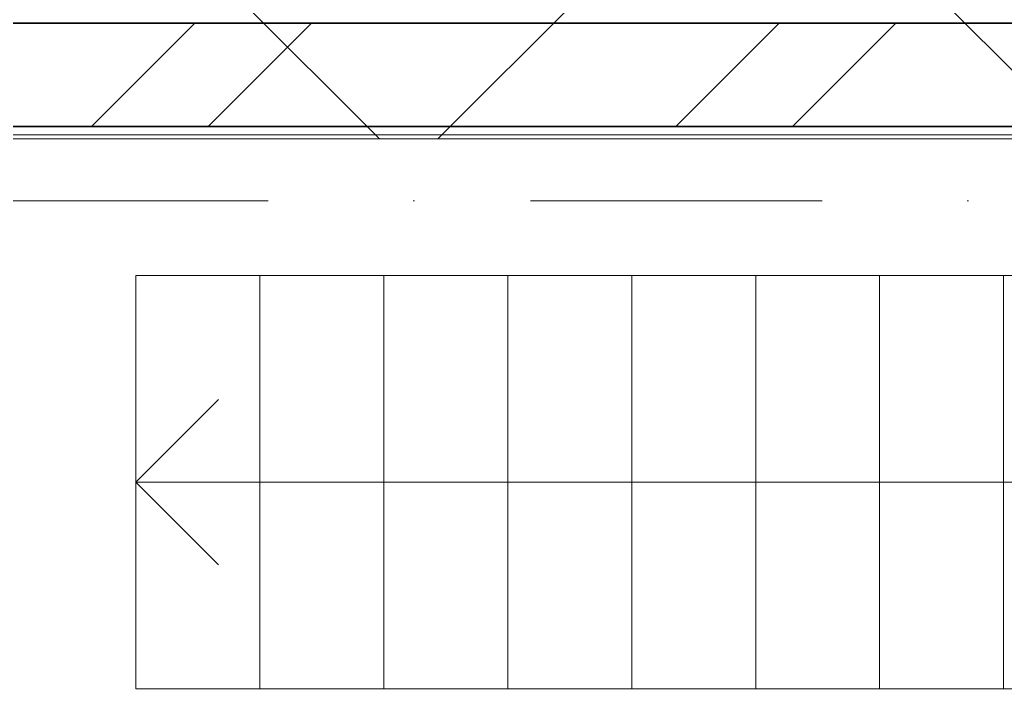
# Model space of a CAD drawing. Header units: millimetres. Extents: x -34838 to 729576, y -214038 to 121482.
# Drawn here: x 599542 to 601927, y -43447 to -41796 of the extents above; entities that cross this region are included whole.
import ezdxf
from ezdxf.enums import TextEntityAlignment as Align

# ---------------------------------------------------------------- set-up
doc = ezdxf.new("R2010")
doc.units = ezdxf.units.MM
doc.header["$MEASUREMENT"] = 0
doc.linetypes.add('Штрихпунктирная', pattern=[1340.555525, 705.555534, -352.777767, 0, -282.222223])
for name, color, linetype in [('_ ГП _СПОРУДИ.3Д', 7, 'Continuous'), ('А _ ОСІ КООРДИНАЦІЙНІ.3D', 7, 'Continuous'), ('АБ _ 0 _ СТІНИ _ ЗОВНІШНІ .3D', 7, 'Continuous'), ('АБ _ 2 _ СХОДИ _ ЗОВНІШНІ .3D', 7, 'Continuous')]:
    doc.layers.add(name, color=color, linetype=linetype)
for name, color, linetype, lineweight in [('_ ГП _СПОРУДИ.3Д_Ном._пера__1', 7, 'Continuous', 13), ('А _ ОСІ КООРДИНАЦІЙНІ.3D_Ном._пера__105', 7, 'Continuous', 13), ('А _ ОСІ КООРДИНАЦІЙНІ.3D_Ном._пера__25', 7, 'Continuous', 0), ('АБ _ 0 _ СТІНИ _ ЗОВНІШНІ .3D_Ном._пера__27', 7, 'Continuous', 35), ('АБ _ 2 _ СХОДИ _ ЗОВНІШНІ .3D_Ном._пера__71', 7, 'Continuous', 15), ('АБ _ 2 _ СХОДИ _ ЗОВНІШНІ .3D_Ном._пера__91', 7, 'Continuous', 13), ('АП _ ТЕП _ ЗОНИ ПРИМІЩЕНЬ .3D_Ном._пера__122', 255, 'Continuous', 0)]:
    doc.layers.add(name, color=color, linetype=linetype, lineweight=lineweight)
doc.layers.add('_ ГП _СПОРУДИ.3Д_Ном._пера__253', color=7, linetype='Continuous', lineweight=13, true_color=0xdadada)
doc.styles.add('СГЕНЕРИР_СТИЛЬ_1', font='Arial.ttf')
doc.linetypes.add('ГП _ огорожа КЖ меньше 1м_ М 500', pattern='A,0,[1,20211006 Р’РµР»РёРєРёР№ Р±Р°СЃРµР№РЅ (Р±СѓС‚С–РєРё)_1.Shx,S=79.365079,R=0,X=0,Y=0],-10000,0', length=10000)

# ---------------------------------------------------------------- blocks, each defined once
blk = doc.blocks.new('Перекрытие_2_4', base_point=(-3125, 12148.1))
at = {"layer": '_ ГП _СПОРУДИ.3Д_Ном._пера__253', "linetype": 'Continuous', "lineweight": 13, "true_color": 0xdadada}
h = blk.add_hatch(dxfattribs=at)
h.set_pattern_fill('Г___ТРОТУАРИ_М500_0004', color=254, style=0, pattern_type=2)
h.set_pattern_definition([(45, (-275, 12150), (-848.528, 848.528), []), (315, (-275, 12150), (848.528, 848.528), [])])
h.paths.add_polyline_path([(-3125, 12148.1), (-3125, 10007.9), (-2650, 9430), (-2650, 9150), (-75, 9150), (-75, 12150), (70932, 12150), (96193.3, 12150), (96202.7, 17087.6), (94983, 22021.6), (80175.6, 15996.4), (78930, 17527.9), (76339.2, 16080), (47497.4, 16080), (47497.4, 16180), (42497.4, 16180), (42497.4, 16080), (32905, 16080), (30405, 16080), (-1129, 16080.1), (-3124.9, 16080.1), (-3124.9, 12148.2)])
at = {"layer": '_ ГП _СПОРУДИ.3Д_Ном._пера__1', "color": 7, "linetype": 'Continuous', "lineweight": 13, "flags": 128}
blk.add_lwpolyline([(-3125, 12148.1), (-3125, 10007.9), (-2650, 9430), (-2650, 9150), (-75, 9150), (-75, 12150), (70932, 12150), (96193.3, 12150), (96202.7, 17087.6), (94983, 22021.6), (80175.6, 15996.4), (78930, 17527.9), (76339.2, 16080), (47497.4, 16080), (47497.4, 16180), (42497.4, 16180), (42497.4, 16080), (32905, 16080), (30405, 16080), (-1129, 16080.1), (-3124.9, 16080.1), (-3124.9, 12148.2)], close=True, dxfattribs=at)
blk = doc.blocks.new('Лестница_1_4')
at = {"layer": 'АБ _ 2 _ СХОДИ _ ЗОВНІШНІ .3D_Ном._пера__71', "color": 7, "linetype": 'Continuous', "lineweight": 15}
for p, q in [((73643.4, 11820), (73643.4, 10820)), ((73943.4, 11820), (73943.4, 10820)), ((73943.4, 10820), (73943.4, 11820)), ((74243.4, 11820), (74243.4, 10820)), ((74243.4, 10820), (74243.4, 11820)), ((74543.4, 11820), (74543.4, 10820)), ((74543.4, 10820), (74543.4, 11820)), ((74843.4, 11820), (74843.4, 10820)), ((74843.4, 10820), (74843.4, 11820)), ((75143.4, 11820), (75143.4, 10820)), ((75143.4, 10820), (75143.4, 11820)), ((75443.4, 11820), (75443.4, 10820)), ((75443.4, 10820), (75443.4, 11820)), ((75743.4, 11820), (75743.4, 10820)), ((75743.4, 10820), (75743.4, 11820)), ((73843.4, 11520), (73643.4, 11320)), ((73943.4, 11320), (73643.4, 11320)), ((73643.4, 11320), (73843.4, 11120)), ((79943.4, 11320), (73943.4, 11320))]:
    blk.add_line(p, q, dxfattribs=at)
at = {"layer": 'АБ _ 2 _ СХОДИ _ ЗОВНІШНІ .3D_Ном._пера__91', "color": 7, "linetype": 'Continuous', "lineweight": 13}
for p, q in [((73943.4, 11820), (73643.4, 11820)), ((74243.4, 11820), (73943.4, 11820)), ((74543.4, 11820), (74243.4, 11820)), ((74843.4, 11820), (74543.4, 11820)), ((75143.4, 11820), (74843.4, 11820)), ((75443.4, 11820), (75143.4, 11820)), ((75743.4, 11820), (75443.4, 11820)), ((76043.4, 11820), (75743.4, 11820)), ((73643.4, 10820), (73943.4, 10820)), ((73943.4, 10820), (74243.4, 10820)), ((74243.4, 10820), (74543.4, 10820)), ((74543.4, 10820), (74843.4, 10820)), ((74843.4, 10820), (75143.4, 10820)), ((75143.4, 10820), (75443.4, 10820)), ((75443.4, 10820), (75743.4, 10820)), ((75743.4, 10820), (76043.4, 10820))]:
    blk.add_line(p, q, dxfattribs=at)
blk = doc.blocks.new('Стена_38_4', base_point=(96270, 12160))
at = {"layer": 'АБ _ 0 _ СТІНИ _ ЗОВНІШНІ .3D', "linetype": 'Continuous', "lineweight": 0, "true_color": 0x000000}
h = blk.add_hatch(dxfattribs=at)
h.set_pattern_fill('М___ЦЕГЛА_ОБЛИЧКУВАЛЬНА__3E', color=18, style=0, pattern_type=2)
h.set_pattern_definition([(45, (0, 0), (-707.107, 707.107), []), (45, (-141.4, 141.4), (-707.107, 707.107), [])])
h.paths.add_polyline_path([(72090, 12180), (78040, 12180), (78040, 12430), (72090, 12430)])
at = {"layer": 'АБ _ 0 _ СТІНИ _ ЗОВНІШНІ .3D_Ном._пера__27', "color": 7, "linetype": 'Continuous', "lineweight": 35}
for p, q in [((78040, 12430), (72090, 12430)), ((72180, 12180), (77820, 12180))]:
    blk.add_line(p, q, dxfattribs=at)
blk = doc.blocks.new('Стандартный Маркер Сетки_2')
at = {"layer": 'А _ ОСІ КООРДИНАЦІЙНІ.3D_Ном._пера__105', "color": 7, "linetype": 'Штрихпунктирная', "lineweight": 13}
blk.add_line((500, 0), (99754.182117, 0), dxfattribs=at)
at = {"layer": 'А _ ОСІ КООРДИНАЦІЙНІ.3D_Ном._пера__25', "color": 7, "lineweight": 0, "style": 'СГЕНЕРИР_СТИЛЬ_1'}
blk.add_attdef('AC_MarkerText_1', text='', height=700, dxfattribs=at).set_placement((-1000, 40.005), align=Align.MIDDLE_CENTER)

msp = doc.modelspace()

# ---------------------------------------------------------------- linework, layer by layer
at = {"layer": 'АП _ ТЕП _ ЗОНИ ПРИМІЩЕНЬ .3D_Ном._пера__122', "color": 255, "linetype": 'Continuous', "lineweight": 0}
msp.add_line((604000, -42074.5), (598360, -42074.5), dxfattribs=at)

# ---------------------------------------------------------------- block references
at = {"layer": '_ ГП _СПОРУДИ.3Д', "color": 7, "linetype": 'Continuous', "lineweight": 13}
msp.add_blockref('Перекрытие_2_4', (523055, -42086.4), dxfattribs=at)
at = {"layer": 'А _ ОСІ КООРДИНАЦІЙНІ.3D', "color": 7, "linetype": 'Continuous', "lineweight": 60, "zscale": 1000}
msp.add_blockref('Стандартный Маркер Сетки_2', (521180, -42234.5), dxfattribs=at)
at = {"layer": 'АБ _ 0 _ СТІНИ _ ЗОВНІШНІ .3D', "color": 7, "lineweight": 20}
msp.add_blockref('Стена_38_4', (622449.9, -42074.5), dxfattribs=at)
at = {"layer": 'АБ _ 2 _ СХОДИ _ ЗОВНІШНІ .3D', "color": 7, "linetype": 'ГП _ огорожа КЖ меньше 1м_ М 500', "lineweight": 15}
msp.add_blockref('Лестница_1_4', (526180, -54234.5), dxfattribs=at)

doc.saveas('drawing.dxf')
